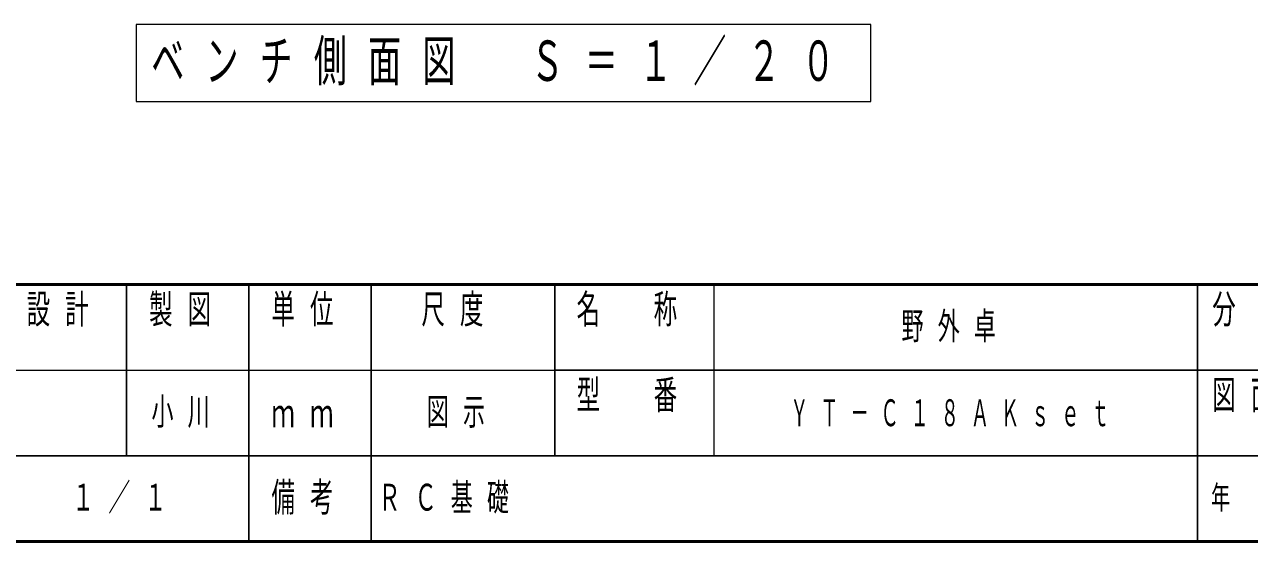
# Model space of a CAD drawing. Units: millimetres on the paper, with parts at other scales. Extents: x -365 to 10, y -38 to 257.
# Drawn here: x -225.8 to -125.8, y 0 to 42.2 of the extents above; entities that cross this region are included whole.
import ezdxf

# ---------------------------------------------------------------- set-up
doc = ezdxf.new("R2010")
doc.units = ezdxf.units.MM
doc.layers.add('LY_1', color=7, linetype='Continuous', lineweight=25)
doc.layers.add('LY_2', color=7, linetype='Continuous', lineweight=13)
doc.styles.add('ＭＳ ゴシック', font='')
doc.styles.get('ＭＳ ゴシック').set_extended_font_data('MS Gothic')

msp = doc.modelspace()

# ---------------------------------------------------------------- linework, layer by layer
at = {"layer": 'LY_1', "lineweight": 13}
for p, q in [((-156.688, 42.238), (-216.688, 42.238)), ((-216.688, 42.238), (-216.688, 35.938)), ((-156.688, 35.938), (-156.688, 42.238)), ((-216.688, 35.938), (-156.688, 35.938))]:
    msp.add_line(p, q, dxfattribs=at)
at = {"layer": 'LY_2', "lineweight": 50}
for p, q in [((-365, 21), (0, 21)), ((-365, 0), (0, 0))]:
    msp.add_line(p, q, dxfattribs=at)
at = {"layer": 'LY_2', "color": 211, "lineweight": 25}
for p, q in [((-217.5, 21), (-217.5, 7)), ((-207.5, 21), (-207.5, 0)), ((-197.5, 21), (-197.5, 7)), ((-182.5, 21), (-182.5, 7)), ((-130, 21), (-130, 0)), ((-182.5, 14), (-70, 14)), ((-237.5, 7), (0, 7))]:
    msp.add_line(p, q, dxfattribs=at)
at = {"layer": 'LY_2'}
for p, q in [((-169.5, 21), (-169.5, 7)), ((-237.5, 14), (-182.5, 14))]:
    msp.add_line(p, q, dxfattribs=at)
at = {"layer": 'LY_2', "lineweight": 25}
msp.add_line((-197.5, 7), (-197.5, 0), dxfattribs=at)

# ---------------------------------------------------------------- texts
at = {"layer": 'LY_1', "attachment_point": 5, "style": 'ＭＳ ゴシック'}
for s, insert, char_height in [('\\T1.64;\\W0.6;ベンチ側面図\u3000Ｓ＝１／２０', (-186.688, 39.088), 3.299), ('\\T1.64;\\W0.6;野外卓', (-149.75, 17.5), 2.199), ('\\T1.64;\\W0.6;小川', (-212.5, 10.5), 2.199), ('\\T1.64;\\W0.6;図示', (-190, 10.5), 2.199), ('\\T1.64;\\W0.5;ＹＴ－Ｃ１８ＡＫｓｅｔ', (-149.75, 10.5), 2.199), ('\\T1.64;\\W0.6;１／１', (-217.5, 3.5), 2.199), ('\\T1.64;\\W0.6;ＲＣ基礎', (-191, 3.5), 2.199)]:
    msp.add_mtext(s, dxfattribs=dict(at, insert=insert, char_height=char_height))
at = {"layer": 'LY_2', "color": 4, "style": 'ＭＳ ゴシック'}
for s, insert, char_height, attachment_point in [('\\T1.64;\\W0.6;設計', (-222.5, 20.167), 2.346, 2), ('\\T1.64;\\W0.6;製図', (-212.5, 20.167), 2.346, 2), ('\\T1.64;\\W0.6;単位', (-202.5, 20.167), 2.346, 2), ('\\T1.64;\\W0.6;尺度', (-190.25, 20.167), 2.346, 2), ('\\T1.64;\\W0.6;名\u3000称', (-176, 20.167), 2.346, 2), ('\\T1.64;\\W0.6;分\u3000\u3000類', (-122.5, 20.167), 2.346, 2), ('\\T1.64;\\W0.6;型\u3000番', (-176, 13.167), 2.346, 2), ('\\T1.64;\\W0.6;図面番号', (-122.5, 13.167), 2.346, 2), ('\\T1.64;\\W0.6;ｍｍ', (-202.5, 10.5), 2.346, 5), ('\\T1.64;\\W0.6;備考', (-202.5, 3.5), 2.346, 5), ('\\T1.64;\\W0.6;年\u3000月\u3000日', (-122.5, 3.5), 1.906, 5)]:
    msp.add_mtext(s, dxfattribs=dict(at, insert=insert, char_height=char_height, attachment_point=attachment_point))

doc.saveas('drawing.dxf')
